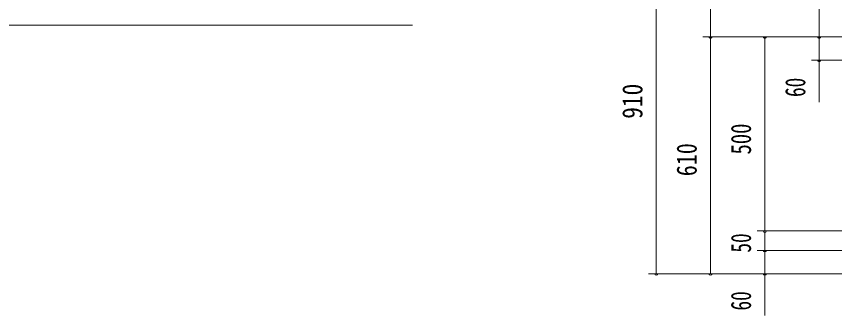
# Model space of a CAD drawing. Units: millimetres, scale not verified. Extents: x -26434 to 26434, y -10500 to 10500.
# Drawn here: x 10711 to 15985, y -1450 to 477 of the extents above; entities that cross this region are included whole.
import ezdxf
from ezdxf.enums import TextEntityAlignment as Align

# ---------------------------------------------------------------- set-up
doc = ezdxf.new("R2010")
doc.units = ezdxf.units.MM
doc.header["$LTSCALE"] = 60
doc.layers.add('0-5_1-55DIM', color=3, linetype='Continuous', lineweight=18)
doc.layers.add('0-A_2-52DIM', color=3, linetype='Continuous', lineweight=18)
doc.styles.add('ＭＳ ゴシック', font='')
doc.styles.get('ＭＳ ゴシック').set_extended_font_data('MS Gothic')

msp = doc.modelspace()

# ---------------------------------------------------------------- linework, layer by layer
at = {"layer": '0-5_1-55DIM'}
msp.add_line((10263.99, 419.67), (13263.98, 419.67), dxfattribs=at)
at = {"layer": '0-A_2-52DIM'}
for p, q in [((14834.91, 6639.93), (14834.91, -1180.07)), ((15184.92, -1180.07), (15184.92, 6639.93)), ((15884.92, -75.07), (15884.92, 3869.93)), ((19397.42, 344.93), (15134.92, 344.93)), ((15194.92, 344.93), (15174.92, 344.93)), ((15544.92, 344.93), (15524.92, 344.93)), ((15534.92, 344.93), (15534.92, -1450.07)), ((15894.92, 344.93), (15874.92, 344.93)), ((17283.99, 194.93), (15834.92, 194.93)), ((15894.92, 194.93), (15874.92, 194.93)), ((19397.42, -905.07), (15484.92, -905.07)), ((15544.92, -905.07), (15524.92, -905.07)), ((19397.42, -1030.07), (15484.92, -1030.07)), ((15544.92, -1030.07), (15524.92, -1030.07)), ((19397.42, -1180.07), (14784.92, -1180.07)), ((14844.92, -1180.07), (14824.92, -1180.07)), ((15194.92, -1180.07), (15174.92, -1180.07)), ((15544.92, -1180.07), (15524.92, -1180.07))]:
    msp.add_line(p, q, dxfattribs=at)
for centre in [(15184.92, 344.93), (15534.92, 344.93), (15884.92, 344.93), (15884.92, 194.93), (15534.92, -905.07), (15534.92, -1030.07), (14834.92, -1180.07), (15184.92, -1180.07), (15534.92, -1180.07)]:
    msp.add_arc(centre, 10, 180, 0, dxfattribs=at)

# ---------------------------------------------------------------- texts
at = {"layer": '0-A_2-52DIM', "color": 7, "style": 'ＭＳ ゴシック'}
for s, width, p in [('60', 0.7, (15834.92, -42.19)), ('910', 0.85, (14784.92, -182.64)), ('500', 0.75, (15484.92, -412.51)), ('610', 0.8, (15134.92, -552.44)), ('50', 0.7, (15484.92, -1044.29)), ('60', 0.7, (15484.92, -1417.19))]:
    msp.add_text(s, height=130.2, rotation=90, dxfattribs=dict(at, width=width)).set_placement(p, align=Align.BOTTOM_LEFT)

doc.saveas('drawing.dxf')
